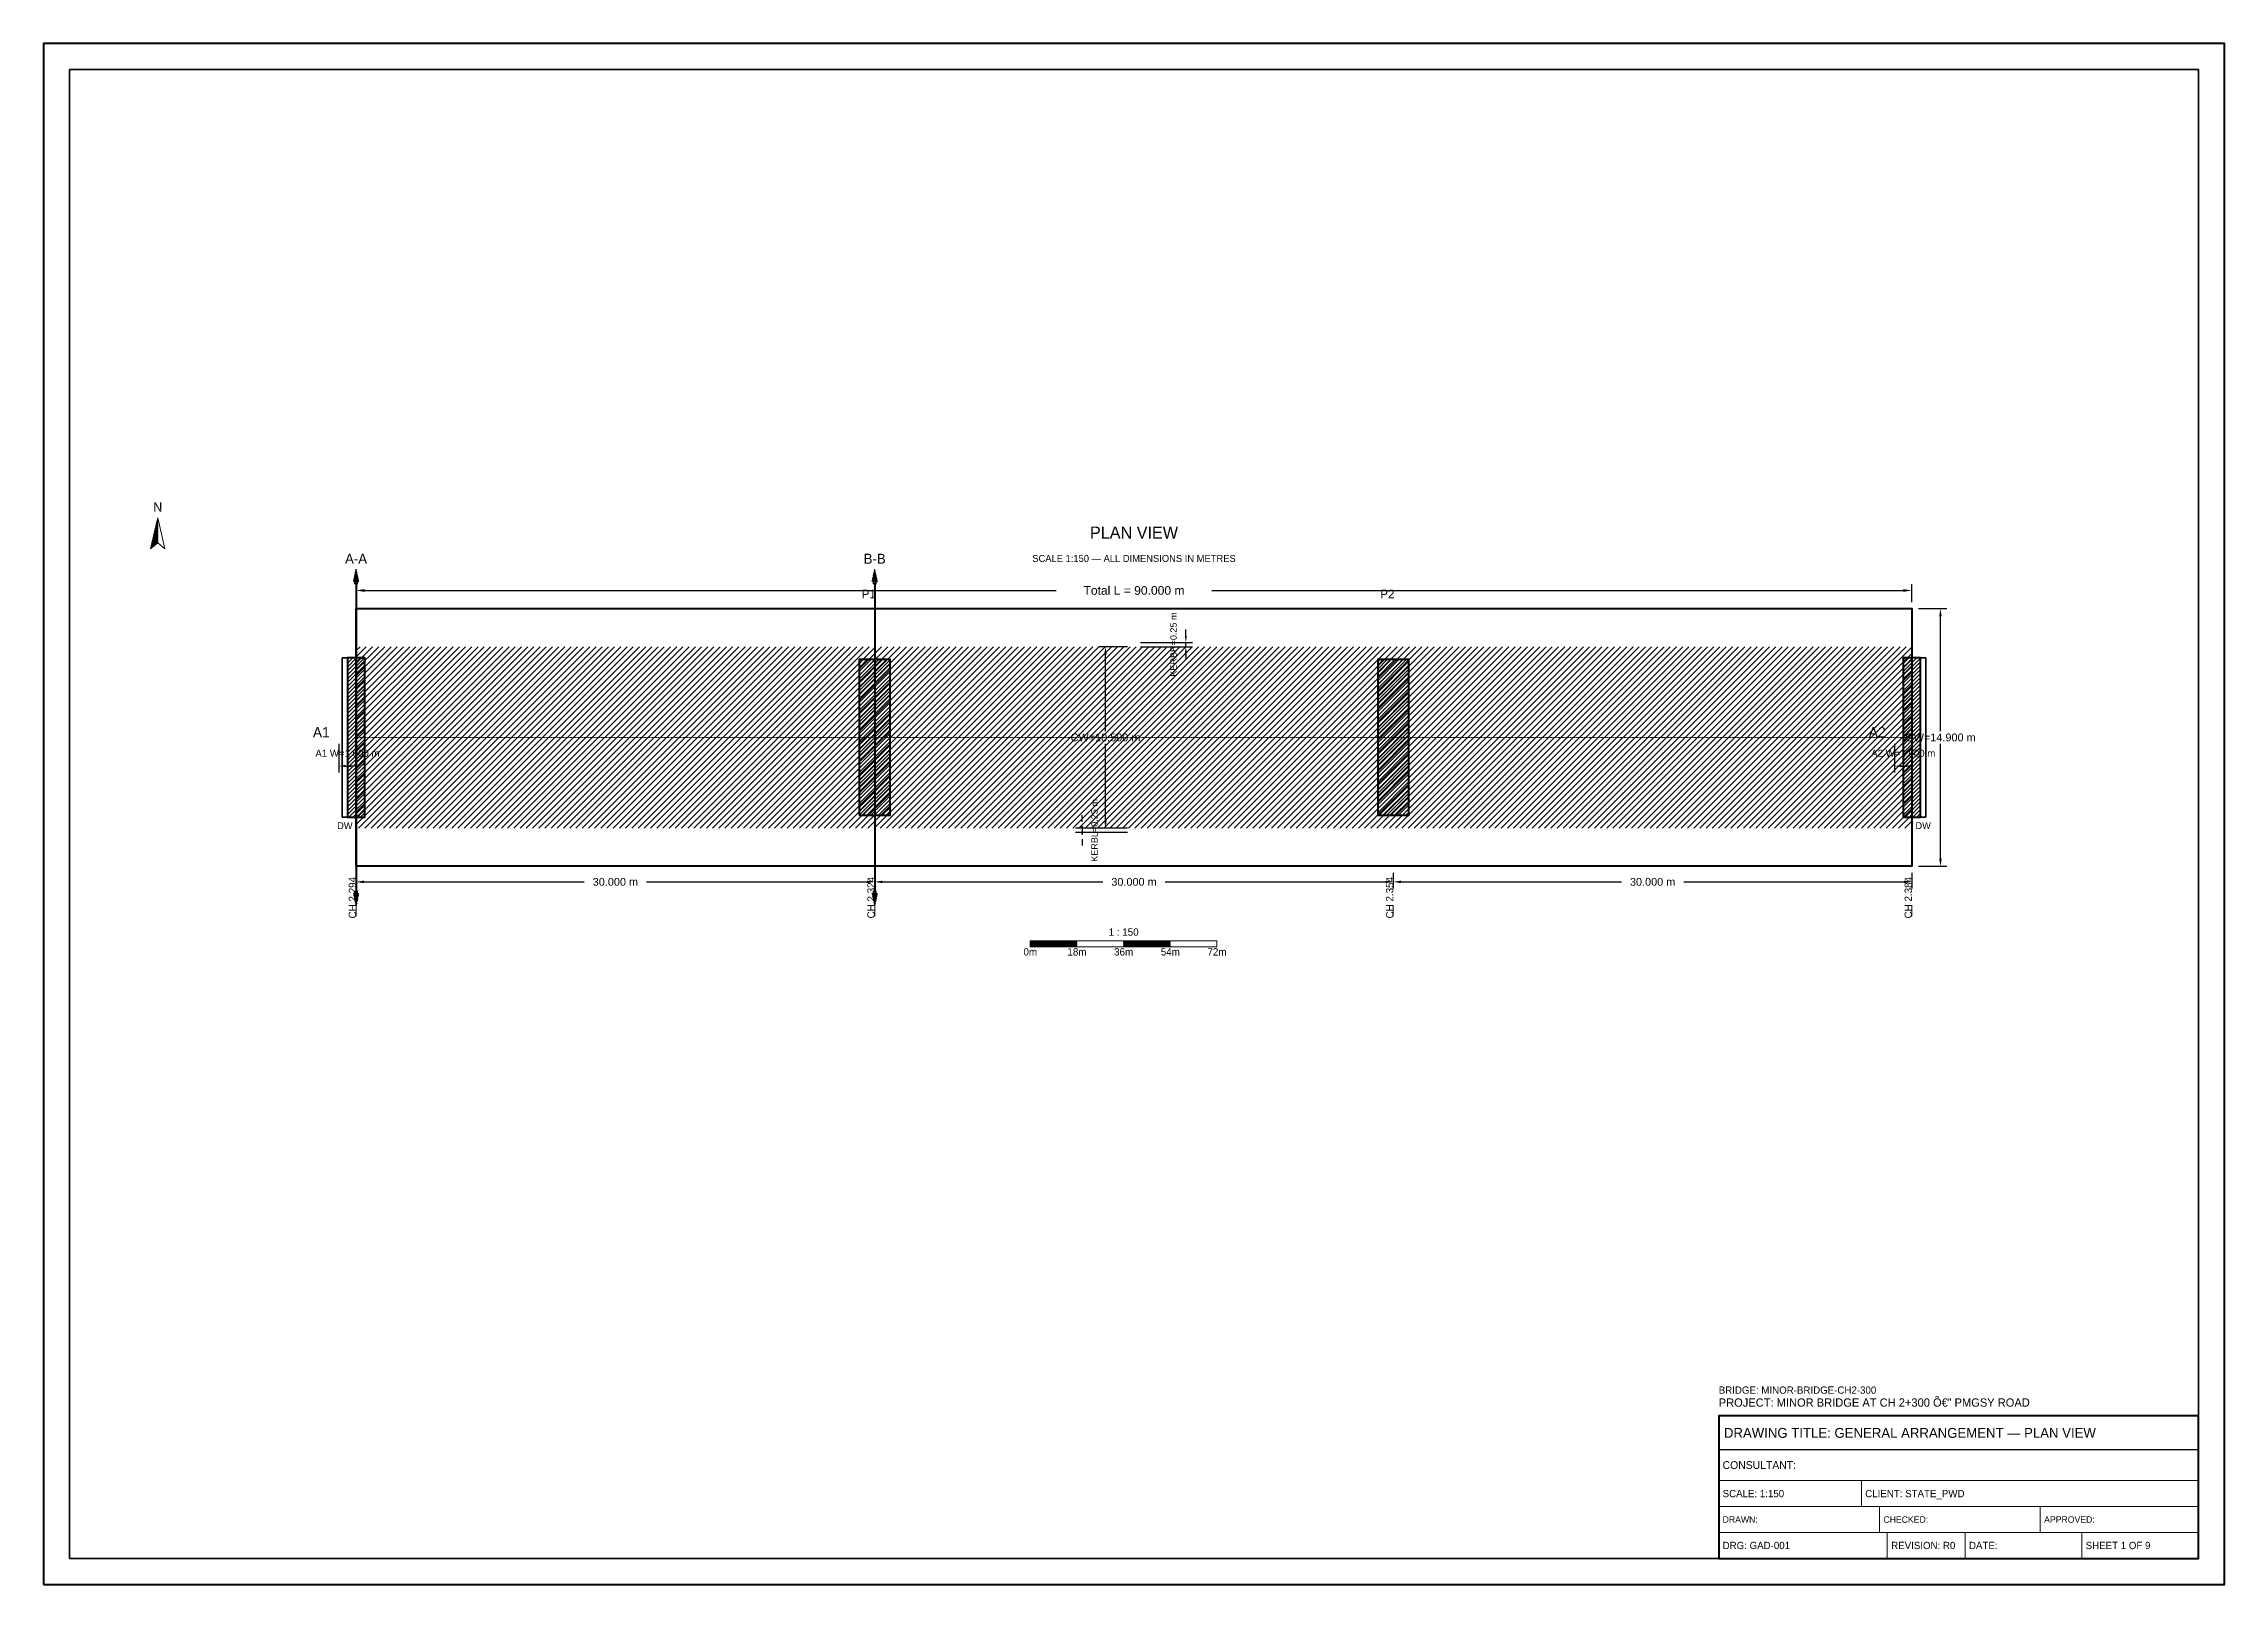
# Model space of a CAD drawing. Header units: metres. Extents: x 0 to 841, y 0 to 594.
import ezdxf
from ezdxf.enums import TextEntityAlignment as Align

# ---------------------------------------------------------------- set-up
doc = ezdxf.new("R2010")
doc.units = ezdxf.units.M
doc.linetypes.add('CENTER', pattern=[1.5, 0.75, -0.25, 0.25, -0.25])
doc.linetypes.add('DASHED', pattern=[0.5, 0.375, -0.125])
for name, color, linetype, lineweight in [('BORDER-INNER', 7, 'Continuous', 35), ('BORDER-OUTER', 7, 'Continuous', 70), ('CIVIL-CHAINAGE', 7, 'Continuous', 18), ('DIM-CHAINAGE', 3, 'Continuous', 18), ('DIM-LINEAR', 3, 'Continuous', 18), ('STRUC-CENTRE', 6, 'CENTER', 18), ('STRUC-HATCHING', 8, 'Continuous', 18), ('STRUC-OUTLINE', 1, 'Continuous', 50), ('STRUC-SECTION', 2, 'Continuous', 35), ('SUB-ABUT', 3, 'Continuous', 35), ('SUB-DIRT-WALL', 3, 'Continuous', 35), ('SUB-PIER', 2, 'Continuous', 35), ('SUPER-DECK', 2, 'Continuous', 50), ('SYM-NORTHARROW', 7, 'Continuous', 18), ('SYM-SCALE', 7, 'Continuous', 13), ('TEXT-GENERAL', 7, 'Continuous', 18), ('TEXT-HEADER', 7, 'Continuous', 25), ('TEXT-SPEC', 7, 'Continuous', 13), ('TEXT-TITLE', 7, 'Continuous', 25), ('TITLEBLK-BOX', 7, 'Continuous', 50), ('TITLEBLK-TEXT', 7, 'Continuous', 18)]:
    doc.layers.add(name, color=color, linetype=linetype, lineweight=lineweight)
doc.styles.add('BRIDGE_STD', font='Arial.ttf')
doc.dimstyles.new('pmb100', dxfattribs={"dimtxt": 2.5, "dimasz": 0.9375, "dimexe": 2.5, "dimexo": 2.5, "dimtad": 0, "dimtih": 1, "dimdec": 0, "dimtxsty": 'BRIDGE_STD', "dimcen": 2.5, "dimazin": 3, "dimtfac": 1, "dimtmove": 0, "dimatfit": 3})

msp = doc.modelspace()

# ---------------------------------------------------------------- hatches: boundary and pattern name
at = {"layer": 'STRUC-HATCHING'}
h = msp.add_hatch(dxfattribs=at)
h.set_pattern_fill('ANSI31', scale=0.533333)
h.paths.add_polyline_path([(120.5, 291.5), (720.5, 291.5), (720.5, 361.5), (120.5, 361.5)])
at = {"layer": 'STRUC-SECTION'}
h = msp.add_hatch(dxfattribs=at)
h.set_pattern_fill('SOLID')
h.paths.add_polyline_path([(119.45, 386.62), (121.55, 386.62), (120.5, 391.42)])
h = msp.add_hatch(dxfattribs=at)
h.set_pattern_fill('SOLID')
h.paths.add_polyline_path([(319.45, 386.62), (321.55, 386.62), (320.5, 391.42)])
h = msp.add_hatch(dxfattribs=at)
h.set_pattern_fill('SOLID')
h.paths.add_polyline_path([(119.45, 266.38), (121.55, 266.38), (120.5, 261.58)])
h = msp.add_hatch(dxfattribs=at)
h.set_pattern_fill('SOLID')
h.paths.add_polyline_path([(319.45, 266.38), (321.55, 266.38), (320.5, 261.58)])
at = {"layer": 'SUB-ABUT'}
h = msp.add_hatch(dxfattribs=at)
h.set_pattern_fill('ANSI31', scale=0.333333)
h.paths.add_polyline_path([(117.17, 295.83), (123.83, 295.83), (123.83, 357.17), (117.17, 357.17)])
h = msp.add_hatch(dxfattribs=at)
h.set_pattern_fill('ANSI31', scale=0.333333)
h.paths.add_polyline_path([(717.17, 295.83), (723.83, 295.83), (723.83, 357.17), (717.17, 357.17)])
at = {"layer": 'SUB-PIER'}
h = msp.add_hatch(dxfattribs=at)
h.set_pattern_fill('ANSI31', scale=0.333333)
h.paths.add_polyline_path([(314.5, 296.5), (326.5, 296.5), (326.5, 356.5), (314.5, 356.5)])
h = msp.add_hatch(dxfattribs=at)
h.set_pattern_fill('ANSI31', scale=0.333333)
h.paths.add_polyline_path([(514.5, 296.5), (526.5, 296.5), (526.5, 356.5), (514.5, 356.5)])
at = {"layer": 'SYM-NORTHARROW'}
h = msp.add_hatch(dxfattribs=at)
h.set_pattern_fill('SOLID')
h.paths.add_polyline_path([(44, 411.17), (41.2, 399.17), (44, 401.57)])
at = {"layer": 'SYM-SCALE'}
h = msp.add_hatch(dxfattribs=at)
h.set_pattern_fill('SOLID')
h.paths.add_polyline_path([(380.5, 245.83), (398.5, 245.83), (398.5, 248.1), (380.5, 248.1)])
h = msp.add_hatch(dxfattribs=at)
h.set_pattern_fill('SOLID')
h.paths.add_polyline_path([(416.5, 245.83), (434.5, 245.83), (434.5, 248.1), (416.5, 248.1)])

# ---------------------------------------------------------------- linework, layer by layer
at = {"layer": 'BORDER-INNER'}
msp.add_lwpolyline([(10, 10), (831, 10), (831, 584), (10, 584), (10, 10)], dxfattribs=at)
at = {"layer": 'BORDER-OUTER'}
msp.add_lwpolyline([(0, 0), (841, 0), (841, 594), (0, 594), (0, 0)], dxfattribs=at)
at = {"layer": 'CIVIL-CHAINAGE'}
for p, q in [((120.5, 261.83), (120.5, 257.58)), ((320.5, 261.83), (320.5, 257.58)), ((520.5, 261.83), (520.5, 257.58)), ((720.5, 261.83), (720.5, 257.58))]:
    msp.add_line(p, q, dxfattribs=at)
at = {"layer": 'STRUC-CENTRE'}
msp.add_line((120.5, 326.5), (720.5, 326.5), dxfattribs=at)
at = {"layer": 'STRUC-OUTLINE', "lineweight": 50}
msp.add_lwpolyline([(120.5, 276.83), (120.5, 376.17), (720.5, 376.17), (720.5, 276.83), (120.5, 276.83)], dxfattribs=at)
at = {"layer": 'STRUC-SECTION', "color": 1, "linetype": 'DASHED', "lineweight": 50}
for p, q in [((120.5, 386.17), (120.5, 266.83)), ((320.5, 386.17), (320.5, 266.83))]:
    msp.add_line(p, q, dxfattribs=at)
at = {"layer": 'STRUC-SECTION', "color": 1}
for points in [[(120.05, 385.72), (120.95, 385.72), (120.95, 386.62), (120.05, 386.62), (120.05, 385.72)], [(320.05, 385.72), (320.95, 385.72), (320.95, 386.62), (320.05, 386.62), (320.05, 385.72)], [(120.05, 266.38), (120.95, 266.38), (120.95, 267.28), (120.05, 267.28), (120.05, 266.38)], [(320.05, 266.38), (320.95, 266.38), (320.95, 267.28), (320.05, 267.28), (320.05, 266.38)]]:
    msp.add_lwpolyline(points, dxfattribs=at)
at = {"layer": 'SUB-ABUT', "lineweight": 40}
for points in [[(117.17, 295.83), (123.83, 295.83), (123.83, 357.17), (117.17, 357.17), (117.17, 295.83)], [(717.17, 295.83), (723.83, 295.83), (723.83, 357.17), (717.17, 357.17), (717.17, 295.83)]]:
    msp.add_lwpolyline(points, dxfattribs=at)
at = {"layer": 'SUB-DIRT-WALL', "lineweight": 35}
for points in [[(115.17, 295.83), (117.17, 295.83), (117.17, 357.17), (115.17, 357.17), (115.17, 295.83)], [(723.83, 295.83), (725.83, 295.83), (725.83, 357.17), (723.83, 357.17), (723.83, 295.83)]]:
    msp.add_lwpolyline(points, dxfattribs=at)
at = {"layer": 'SUB-PIER', "lineweight": 40}
for points in [[(314.5, 296.5), (326.5, 296.5), (326.5, 356.5), (314.5, 356.5), (314.5, 296.5)], [(514.5, 296.5), (526.5, 296.5), (526.5, 356.5), (514.5, 356.5), (514.5, 296.5)]]:
    msp.add_lwpolyline(points, dxfattribs=at)
at = {"layer": 'SUPER-DECK', "lineweight": 30}
msp.add_lwpolyline([(120.5, 276.83), (120.5, 376.17), (720.5, 376.17), (720.5, 276.83), (120.5, 276.83)], dxfattribs=at)
at = {"layer": 'SYM-NORTHARROW'}
msp.add_lwpolyline([(44, 411.17), (41.2, 399.17), (44, 401.57), (46.8, 399.17), (44, 411.17)], dxfattribs=at)
at = {"layer": 'SYM-SCALE'}
msp.add_lwpolyline([(380.5, 245.83), (452.5, 245.83), (452.5, 248.1), (380.5, 248.1), (380.5, 245.83)], dxfattribs=at)
at = {"layer": 'TITLEBLK-BOX', "lineweight": 50}
msp.add_lwpolyline([(646, 10), (831, 10), (831, 65), (646, 65), (646, 10)], dxfattribs=at)
at = {"layer": 'TITLEBLK-BOX', "lineweight": 30}
msp.add_lwpolyline([(646, 52), (831, 52), (831, 65), (646, 65), (646, 52)], dxfattribs=at)
at = {"layer": 'TITLEBLK-BOX', "lineweight": 18}
for points in [[(646, 40), (831, 40), (831, 52), (646, 52), (646, 40)], [(646, 30), (701, 30), (701, 40), (646, 40), (646, 30)], [(701, 30), (831, 30), (831, 40), (701, 40), (701, 30)], [(646, 20), (708, 20), (708, 30), (646, 30), (646, 20)], [(708, 20), (770, 20), (770, 30), (708, 30), (708, 20)], [(770, 20), (831, 20), (831, 30), (770, 30), (770, 20)], [(646, 10), (711, 10), (711, 20), (646, 20), (646, 10)], [(711, 10), (741, 10), (741, 20), (711, 20), (711, 10)], [(741, 10), (786, 10), (786, 20), (741, 20), (741, 10)], [(786, 10), (831, 10), (831, 20), (786, 20), (786, 10)]]:
    msp.add_lwpolyline(points, dxfattribs=at)

# ---------------------------------------------------------------- texts
at = {"layer": 'DIM-CHAINAGE'}
for s, p in [('CH 2.294', (120.5, 256.73)), ('CH 2.324', (320.5, 256.73)), ('CH 2.354', (520.5, 256.73)), ('CH 2.384', (720.5, 256.73))]:
    msp.add_text(s, height=2.833, rotation=90, dxfattribs=at).set_placement(p)
at = {"layer": 'SYM-NORTHARROW'}
msp.add_text('N', height=3.6, dxfattribs=at).set_placement((44, 413.57), align=Align.CENTER)
at = {"layer": 'TEXT-GENERAL'}
for s, height, p in [('P1', 3.333, (315.5, 380.17)), ('P2', 3.333, (515.5, 380.17)), ('A1', 4, (103.83, 326.5)), ('A2', 4, (703.83, 326.5))]:
    msp.add_text(s, height=height, dxfattribs=at).set_placement(p)
for s, p in [('1 : 150', (416.5, 250.08)), ('0m', (380.5, 242.43)), ('18m', (398.5, 242.43)), ('36m', (416.5, 242.43)), ('54m', (434.5, 242.43)), ('72m', (452.5, 242.43))]:
    msp.add_text(s, height=2.833, dxfattribs=at).set_placement(p, align=Align.CENTER)
at = {"layer": 'TEXT-HEADER'}
msp.add_text('PLAN VIEW', height=4.667, dxfattribs=at).set_placement((420.5, 403.17), align=Align.CENTER)
at = {"layer": 'TEXT-HEADER', "color": 1}
for s, p in [('A-A', (120.5, 393.52)), ('B-B', (320.5, 393.52))]:
    msp.add_text(s, height=3.8, dxfattribs=at).set_placement(p, align=Align.CENTER)
at = {"layer": 'TEXT-SPEC', "color": 8}
msp.add_text('SCALE 1:150 — ALL DIMENSIONS IN METRES', height=2.7, dxfattribs=at).set_placement((420.5, 394.17), align=Align.CENTER)
at = {"layer": 'TEXT-SPEC'}
for p in [(116.17, 291.17), (724.83, 291.17)]:
    msp.add_text('DW', height=2.667, dxfattribs=at).set_placement(p, align=Align.CENTER)
at = {"layer": 'TEXT-TITLE'}
for s, height, p in [('PROJECT: MINOR BRIDGE AT CH 2+300 â€” PMGSY ROAD', 3.2, (646, 68.5)), ('DRAWING TITLE: GENERAL ARRANGEMENT — PLAN VIEW', 3.8, (648, 56.5))]:
    msp.add_text(s, height=height, dxfattribs=at).set_placement(p)
at = {"layer": 'TITLEBLK-TEXT'}
for s, height, p in [('BRIDGE: MINOR-BRIDGE-CH2-300', 2.8, (646, 73.5)), ('CONSULTANT: ', 3, (647.5, 44.5)), ('SCALE: 1:150', 2.8, (647.5, 33.6)), ('CLIENT: STATE_PWD', 2.8, (702.5, 33.6)), ('DRAWN: ', 2.5, (647.5, 23.75)), ('CHECKED: ', 2.5, (709.5, 23.75)), ('APPROVED: ', 2.5, (771.5, 23.75)), ('DRG: GAD-001', 2.8, (647.5, 13.6)), ('REVISION: R0', 2.8, (712.5, 13.6)), ('DATE: ', 2.8, (742.5, 13.6)), ('SHEET 1 OF 9', 2.8, (787.5, 13.6))]:
    msp.add_text(s, height=height, dxfattribs=at).set_placement(p)

# ---------------------------------------------------------------- dimensions: what is measured, and where the dimension line sits
at = {"layer": 'DIM-LINEAR'}
for base, p1, p2, text, override in [((120.5, 383.17), (120.5, 376.17), (720.5, 376.17), 'Total L = 90.000 m', {"dimtxt": 3.333333, "dimasz": 3.333333, "dimgap": 1.333333, "dimclrt": 3}), ((113.83, 315.5), (113.83, 326.5), (120.5, 326.5), 'A1 W=1.000 m', {"dimtxt": 2.666667, "dimasz": 2.666667, "dimgap": 1.066667, "dimclrt": 3}), ((713.83, 315.5), (713.83, 326.5), (720.5, 326.5), 'A2 W=1.000 m', {"dimtxt": 2.666667, "dimasz": 2.666667, "dimgap": 1.066667, "dimclrt": 3}), ((120.5, 270.83), (120.5, 276.83), (320.5, 276.83), '30.000 m', {"dimtxt": 3, "dimasz": 3, "dimgap": 1.2, "dimclrt": 3}), ((320.5, 270.83), (320.5, 276.83), (520.5, 276.83), '30.000 m', {"dimtxt": 3, "dimasz": 3, "dimgap": 1.2, "dimclrt": 3}), ((520.5, 270.83), (520.5, 276.83), (720.5, 276.83), '30.000 m', {"dimtxt": 3, "dimasz": 3, "dimgap": 1.2, "dimclrt": 3})]:
    msp.add_linear_dim(base=base, p1=p1, p2=p2, text=text, dimstyle='pmb100', override=override, dxfattribs=at).render()
for base, p1, p2, text, override in [((440.5, 361.5), (420.5, 361.5), (420.5, 363.17), 'KERBR=0.25 m', {"dimtxt": 2.5, "dimasz": 2.5, "dimgap": 1, "dimclrt": 3}), ((731.5, 276.83), (720.5, 276.83), (720.5, 376.17), 'OW=14.900 m', {"dimtxt": 3, "dimasz": 3, "dimgap": 1.2, "dimclrt": 3}), ((409.5, 291.5), (420.5, 291.5), (420.5, 361.5), 'CW=10.500 m', {"dimtxt": 3, "dimasz": 3, "dimgap": 1.2, "dimclrt": 3}), ((400.5, 291.5), (420.5, 291.5), (420.5, 289.83), 'KERBL=0.25 m', {"dimtxt": 2.5, "dimasz": 2.5, "dimgap": 1, "dimclrt": 3})]:
    msp.add_linear_dim(base=base, p1=p1, p2=p2, angle=90, text=text, dimstyle='pmb100', override=override, dxfattribs=at).render()

doc.saveas('drawing.dxf')
